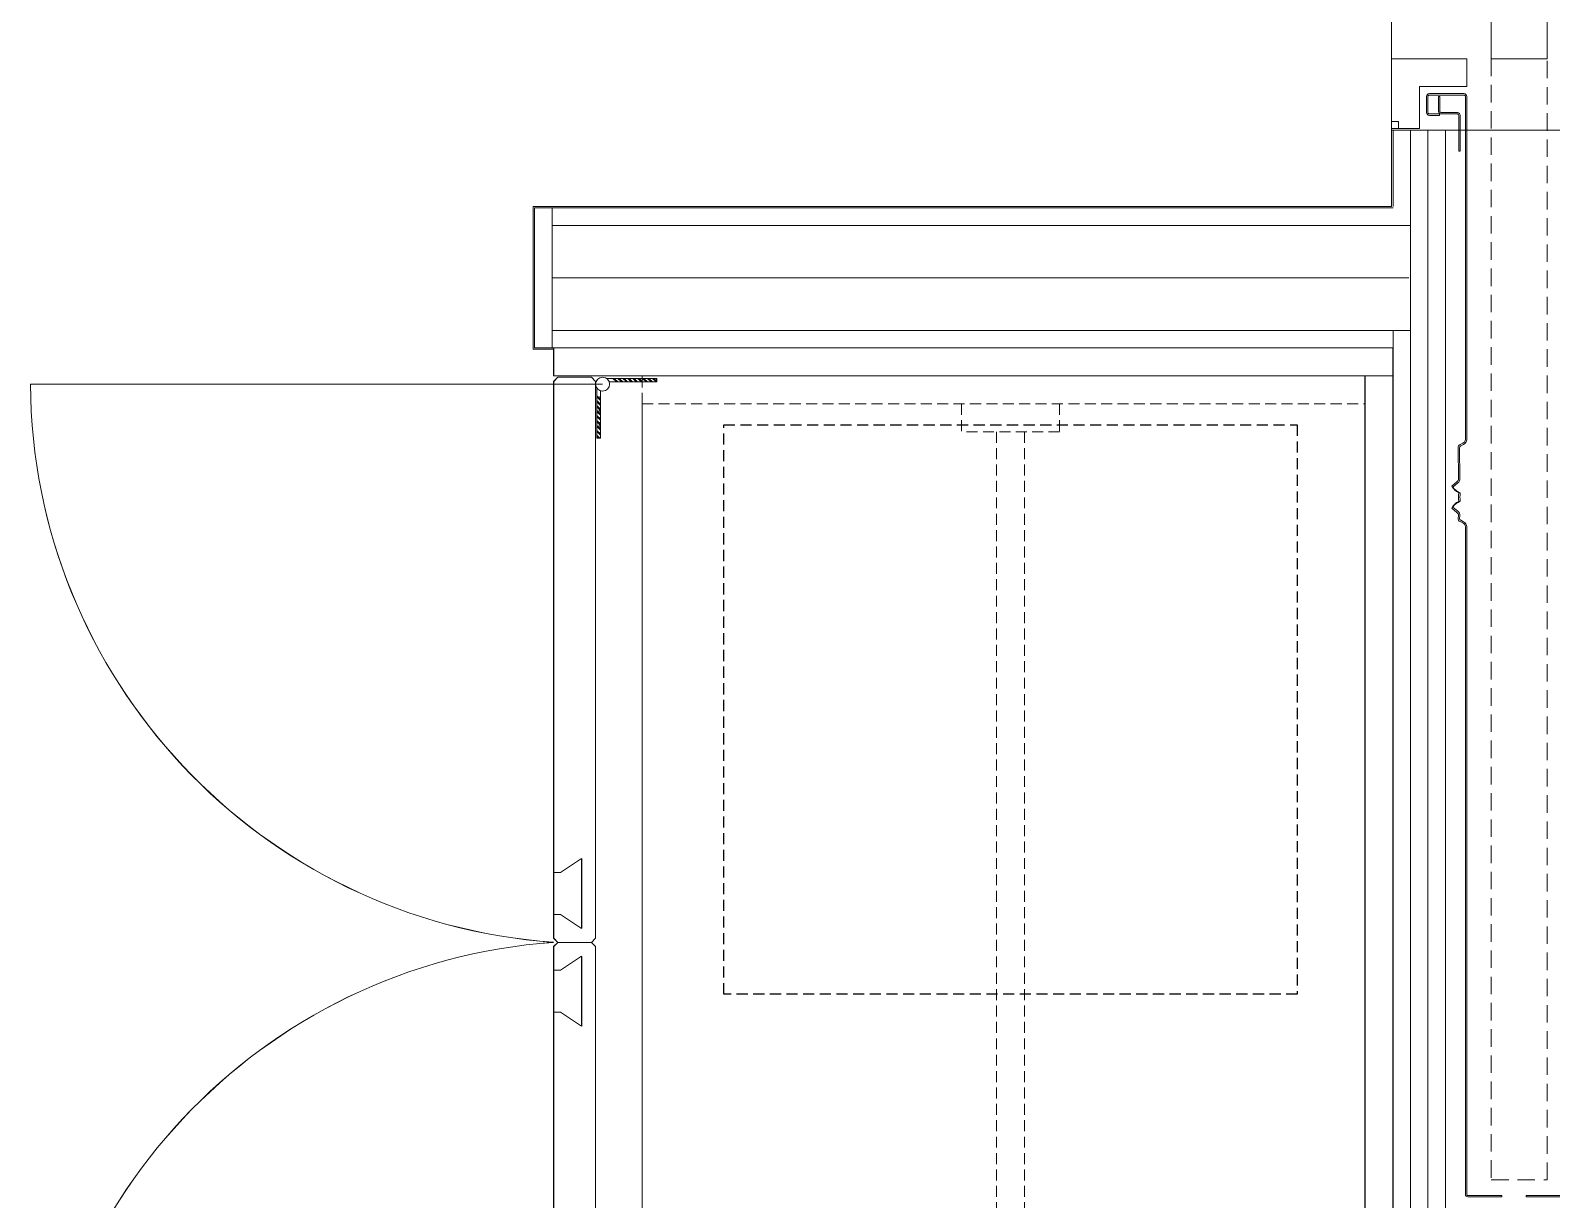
# Model space of a CAD drawing. Header units: millimetres. Extents: x 26282 to 30760, y 1404 to 4574.
# Drawn here: x 27942.6 to 28051.4, y 2992 to 3075.6 of the extents above; entities that cross this region are included whole.
import ezdxf

# ---------------------------------------------------------------- set-up
doc = ezdxf.new("R2010")
doc.units = ezdxf.units.MM
doc.header["$LTSCALE"] = 0.25
doc.linetypes.add('HIDDEN', pattern=[0.375, 0.25, -0.125])
doc.linetypes.add('HIDDEN2', pattern=[4.7625, 3.175, -1.5875])
for name, color, linetype, lineweight in [('(YP-ZC) A-L-HIDDEN', 145, 'HIDDEN', 13), ('AB-DUV', 4, 'Continuous', 50), ('DOOR-INT (3RDF)', 157, 'Continuous', 15), ('FLOOR_MARBLE (3RDF)', 67, 'Continuous', 13), ('FURNITURE (3RDF)', 43, 'Continuous', 20), ('HIDDEN (3RDF)', 145, 'HIDDEN', 13), ('ID-ALCIPAN', 124, 'Continuous', 20), ('ID-HATCH', 252, 'Continuous', 18), ('METAL (3RDF)', 171, 'Continuous', 15), ('WALLPAPER (3RDF)', 63, 'Continuous', 13), ('WOOD (3RDF)', 45, 'Continuous', 15)]:
    doc.layers.add(name, color=color, linetype=linetype, lineweight=lineweight)
doc.layers.add('ACCESSORIES (3RDF)', color=2, linetype='Continuous')
doc.linetypes.add('BATTING', pattern='A,0.0001,-0.1,[134,ltypeshp.shx,S=0.1,R=0,X=-0.1,Y=0],-0.2,[134,ltypeshp.shx,S=0.1,R=180,X=0.1,Y=0],-0.1', length=0.4001)

# ---------------------------------------------------------------- blocks, each defined once
blk = doc.blocks.new('A$C049D74B4')
at = {"layer": 'FURNITURE (3RDF)', "color": 26, "const_width": 0.1, "elevation": 0}
blk.add_lwpolyline([(2, 5), (2, 0)], dxfattribs=at)
at = {"layer": 'WOOD (3RDF)'}
for p, q in [((0, 4, 0), (0.5, 4, 0)), ((0.5, 1, 0), (0, 1, 0))]:
    blk.add_line(p, q, dxfattribs=at)
at = {"layer": 'WOOD (3RDF)', "elevation": 0}
for points in [[(0.5, 4), (2, 5)], [(0.5, 1), (2, 0), (2, 5)]]:
    blk.add_lwpolyline(points, dxfattribs=at)
blk = doc.blocks.new('DOLAP-12')
h = blk.add_hatch()
h.set_pattern_fill('DOLMIT', color=125, angle=675.0002, style=0)
h.set_pattern_definition([(134.9998438, (2028.04817, 9820.83297), (-0.176777177, -0.1767762134), []), (179.999844, (2028.0482, 9820.833), (-1.93e-06, -0.70710678), [0.35355339, -0.70710768])])
h.paths.add_polyline_path([(-50.63, 56.81), (-50.63, 56.56), (-53.53, 56.56), (-53.78, 56.81)])
h = blk.add_hatch()
h.set_pattern_fill('DOLMIT', color=125, angle=585.0002, style=0)
h.set_pattern_definition([(314.9998438, (9258.3916, 2590.45012), (-0.176777177, -0.1767762134), []), (269.999844, (9258.3916, 2590.4501), (-0.70710678, 1.93e-06), [0.35355339, -0.70710768])])
h.paths.add_polyline_path([(-54.91, 52.54), (-54.66, 52.54), (-54.66, 55.44), (-54.91, 55.69)])
h = blk.add_hatch()
h.set_pattern_fill('DOLMIT', color=125, angle=585.0002, style=0)
h.set_pattern_definition([(314.9998438, (9258.3916, 2592.45012), (-0.176777177, -0.1767762134), []), (269.999844, (9258.3916, 2592.4501), (-0.70710678, 1.93e-06), [0.35355339, -0.70710768])])
h.paths.add_polyline_path([(-54.91, -19.53), (-54.66, -19.53), (-54.66, -22.43), (-54.91, -22.68)])
h = blk.add_hatch()
h.set_pattern_fill('DOLMIT', color=125, angle=675.0002, style=0)
h.set_pattern_definition([(134.9998438, (2028.04817, 9822.83297), (-0.176777177, -0.1767762134), []), (179.999844, (2028.0482, 9822.833), (-1.93e-06, -0.70710678), [0.35355339, -0.70710768])])
h.paths.add_polyline_path([(-50.63, -23.81), (-50.63, -23.56), (-53.53, -23.56), (-53.78, -23.81)])
at = {"color": 125}
for p, q in [((-50.63, 56.81, 0), (-54.21, 56.81, 0)), ((-50.63, 56.56, 0), (-54.03, 56.56, 0)), ((-50.63, 56.81, 0), (-50.63, 56.56, 0)), ((-54.91, 52.54, 0), (-54.91, 56.12, 0)), ((-54.91, 52.54, 0), (-54.91, 56, 0)), ((-54.66, 52.54, 0), (-54.66, 55.93, 0)), ((-54.91, -19.53, 0), (-54.91, -23, 0)), ((-54.91, -19.53, 0), (-54.91, -23.11, 0)), ((-54.66, -19.53, 0), (-54.66, -22.92, 0)), ((-50.63, -23.81, 0), (-54.21, -23.81, 0)), ((-50.63, -23.56, 0), (-54.03, -23.56, 0)), ((-50.63, -23.81, 0), (-50.63, -23.56, 0))]:
    blk.add_line(p, q, dxfattribs=at)
at = {"color": 125, "elevation": 0}
for points in [[(-54.91, 52.54), (-54.66, 52.54)], [(-54.91, -19.53), (-54.66, -19.53)]]:
    blk.add_lwpolyline(points, dxfattribs=at)
at = {"color": 125}
for centre in [(-54.5, 56.4), (-54.5, -23.4)]:
    blk.add_circle(centre, 0.5, dxfattribs=at)
at = {"layer": 'ACCESSORIES (3RDF)', "linetype": 'HIDDEN2', "elevation": 0}
blk.add_lwpolyline([(-45.84, 12.8), (-45.84, 53.5), (-4.84, 53.5), (-4.84, 12.8), (-45.84, 12.8)], dxfattribs=at)
at = {"layer": 'HIDDEN (3RDF)', "color": 8, "linetype": 'HIDDEN', "ltscale": 12.5}
for p, q in [((-51.67, 55, 0), (-51.67, 57, 0)), ((-51.67, 55, 0), (0, 55, 0)), ((-28.84, 55, 0), (-28.84, 53, 0)), ((-21.84, 55, 0), (-21.84, 53, 0)), ((-21.84, 53, 0), (-28.84, 53, 0)), ((-26.34, 53, 0), (-26.34, -19.99, 0)), ((-24.34, 53, 0), (-24.34, -19.99, 0)), ((-28.84, -21.99, 0), (-28.84, -19.99, 0)), ((-21.84, -19.99, 0), (-28.84, -19.99, 0)), ((-21.84, -21.99, 0), (-21.84, -19.99, 0)), ((-51.67, -21.99, 0), (-51.67, -23.99, 0)), ((-51.67, -21.99, 0), (0, -21.99, 0)), ((-51.67, -21.99, 0), (-51.67, -23.99, 0))]:
    blk.add_line(p, q, dxfattribs=at)
at = {"layer": 'WOOD (3RDF)'}
for p, q in [((2, 59), (-58, 59, 0)), ((-58, 57), (-58, 59)), ((2, 57), (-58, 57, 0)), ((-51.67, -23.99, 0), (-51.67, 55, 0)), ((-58, -23.99, 0.02), (2, -23.99, 0.02)), ((-58, -23.99), (-58, -25.99)), ((-58, -25.99, 0.02), (2, -25.99, 0.02))]:
    blk.add_line(p, q, dxfattribs=at)
at = {"layer": 'WOOD (3RDF)', "color": 155}
for p, q in [((-54.5, 56.4), (-95.4, 56.4)), ((-95.4, 56.4, 0), (-54.5, 56.4)), ((-95.4, -23.4, 0), (-54.5, -23.4))]:
    blk.add_line(p, q, dxfattribs=at)
at = {"layer": 'WOOD (3RDF)'}
for points in [[(2, -25.99), (2, 59)], [(0, -23.99), (0, 57)]]:
    blk.add_lwpolyline(points, dxfattribs=at)
at = {"layer": 'WOOD (3RDF)', "elevation": 0}
for points in [[(-57.7, 16.5), (-58, 16.8), (-58, 56.6), (-57.7, 56.9), (-55.3, 56.9), (-55, 56.6), (-55, 16.8), (-55.3, 16.5)], [(-57.7, 16.5), (-58, 16.2), (-58, -23.49), (-57.7, -23.79), (-55.3, -23.79), (-55, -23.49), (-55, 16.2), (-55.3, 16.5)]]:
    blk.add_lwpolyline(points, close=True, dxfattribs=at)
at = {"layer": 'WOOD (3RDF)', "color": 155}
for centre, start, end in [((-55.16, 56.65), 180.346, 265.949), ((-55.16, -23.64), 94.051, 179.654)]:
    blk.add_arc(centre, 40.24, start, end, dxfattribs=at)
at = {"layer": 'WOOD (3RDF)', "extrusion": (0, 0, -1), "xscale": -1, "zscale": -1}
blk.add_blockref('A$C049D74B4', (58, 17.5, 0), dxfattribs=at)
at = {"layer": 'WOOD (3RDF)', "extrusion": (0, 0, -1), "zscale": -1, "rotation": 180}
blk.add_blockref('A$C049D74B4', (58, 15.51, 0), dxfattribs=at)
blk = doc.blocks.new('A$C187D15ED')
at = {"layer": '(YP-ZC) A-L-HIDDEN', "linetype": 'ByBlock', "ltscale": 30}
blk.add_lwpolyline([(8485.75, 2863.45), (8469.5, 2863.45), (8469.5, 2953.65), (8485.75, 2953.65)], close=True, dxfattribs=at)
at = {"layer": '(YP-ZC) A-L-HIDDEN', "ltscale": 20}
blk.add_lwpolyline([(8480.62, 2788.4), (8480.62, 2868.55), (8476.62, 2868.55), (8476.62, 2788.4)], close=True, dxfattribs=at)
blk.add_lwpolyline([(8480.62, 2788.4), (8480.62, 2868.55), (8476.62, 2868.55), (8476.62, 2788.4)], close=True, dxfattribs=at)
blk.add_lwpolyline([(8480.62, 2788.4), (8480.62, 2868.55), (8476.62, 2868.55), (8476.62, 2788.4)], close=True, dxfattribs=at)
at = {"layer": 'DOOR-INT (3RDF)', "ltscale": 0.25}
blk.add_lwpolyline([(8480.62, 2948.55), (8480.62, 2868.55), (8476.62, 2868.55), (8476.62, 2948.55)], close=True, dxfattribs=at)
at = {"layer": 'FLOOR_MARBLE (3RDF)'}
blk.add_line((8469.5, 2865.66, 0), (8469.5, 2948.55, 0), dxfattribs=at)
at = {"layer": 'ID-ALCIPAN', "ltscale": 0.25}
for p, q in [((8469.6, 2863.45, 0), (8469.6, 2857.98, 0)), ((8469.6, 2863.45, 0), (8473.35, 2863.45, 0)), ((8469.6, 2863.45, 0), (8473.35, 2863.45, 0)), ((8470.85, 2863.45, 0), (8470.85, 2761.64)), ((8472.1, 2863.45, 0), (8472.1, 2760.39)), ((8473.35, 2863.45, 0), (8473.35, 2760.33)), ((8408.24, 2857.88, 0), (8408.24, 2847.88, 0)), ((8469.6, 2857.88, 0), (8408.24, 2857.88, 0)), ((8408.24, 2857.88, 0), (8408.24, 2847.88, 0)), ((8469.6, 2857.88, 0), (8408.24, 2857.88, 0)), ((8409.49, 2857.88, 0), (8409.49, 2847.88, 0)), ((8409.49, 2857.88, 0), (8409.49, 2847.88, 0)), ((8470.85, 2856.63, 0), (8409.49, 2856.63, 0)), ((8470.85, 2856.63, 0), (8409.49, 2856.63, 0)), ((8409.49, 2849.13, 0), (8470.85, 2849.13, 0)), ((8409.49, 2849.13, 0), (8470.85, 2849.13, 0)), ((8469.6, 2849.13, 0), (8469.6, 2762.89)), ((8408.24, 2847.88, 0), (8469.6, 2847.88, 0)), ((8408.24, 2847.88, 0), (8469.6, 2847.88, 0))]:
    blk.add_line(p, q, dxfattribs=at)
at = {"layer": 'ID-HATCH', "linetype": 'BATTING', "lineweight": 0, "ltscale": 7.3}
blk.add_line((8470.74, 2852.88, 0), (8409.49, 2852.88, 0), dxfattribs=at)
blk.add_line((8470.74, 2852.88, 0), (8409.49, 2852.88, 0), dxfattribs=at)
at = {"layer": 'METAL (3RDF)'}
for points in [[(8474.44, 2840.87, 0.291266), (8474.35, 2840.73), (8474.38, 2838.54, -0.224595), (8474.23, 2838.22), (8473.87, 2837.92, 0.136398), (8474.4, 2837.51, 0.041799), (8474.4, 2836.91, 0.136398), (8473.87, 2836.5), (8474.23, 2836.2, -0.224595), (8474.38, 2835.88), (8474.35, 2835.69, 0.291266), (8474.44, 2835.55), (8474.64, 2835.45, -0.288272), (8474.87, 2835.09), (8474.87, 2787.38, 0.414214), (8474.96, 2787.29), (8477.37, 2787.29), (8477.37, 2787.19), (8474.96, 2787.19, -0.414214), (8474.77, 2787.38), (8474.77, 2835.09, 0.288272), (8474.6, 2835.36), (8474.4, 2835.46, -0.291266), (8474.25, 2835.7), (8474.28, 2835.89, 0.224595), (8474.17, 2836.12), (8473.8, 2836.43, -0.155145), (8474.3, 2836.9, -0.041799), (8474.3, 2837.51, -0.155145), (8473.8, 2837.99), (8474.17, 2838.3, 0.224595), (8474.28, 2838.53), (8474.25, 2840.73, -0.291266), (8474.4, 2840.96), (8474.6, 2841.06, 0.288272), (8474.77, 2841.33), (8474.77, 2865.85, 0.414214), (8474.67, 2865.95), (8472.2, 2865.95, 0.414214), (8472.1, 2865.85), (8472.1, 2864.7, 0.414214), (8472.2, 2864.6), (8472.92, 2864.6), (8472.92, 2864.5), (8472.2, 2864.5, -0.414214), (8472, 2864.7), (8472, 2865.85, -0.414214), (8472.2, 2866.05), (8474.67, 2866.05, -0.414214), (8474.87, 2865.85), (8474.87, 2841.33, -0.288272), (8474.64, 2840.97)], [(8474.44, 2840.87, 0.291266), (8474.35, 2840.73), (8474.38, 2838.54, -0.224595), (8474.23, 2838.22), (8473.87, 2837.92, 0.136398), (8474.4, 2837.51, 0.041799), (8474.4, 2836.91, 0.136398), (8473.87, 2836.5), (8474.23, 2836.2, -0.224595), (8474.38, 2835.88), (8474.35, 2835.69, 0.291266), (8474.44, 2835.55), (8474.64, 2835.45, -0.288272), (8474.87, 2835.09), (8474.87, 2787.38, 0.414214), (8474.96, 2787.29), (8477.37, 2787.29), (8477.37, 2787.19), (8474.96, 2787.19, -0.414214), (8474.77, 2787.38), (8474.77, 2835.09, 0.288272), (8474.6, 2835.36), (8474.4, 2835.46, -0.291266), (8474.25, 2835.7), (8474.28, 2835.89, 0.224595), (8474.17, 2836.12), (8473.8, 2836.43, -0.155145), (8474.3, 2836.9, -0.041799), (8474.3, 2837.51, -0.155145), (8473.8, 2837.99), (8474.17, 2838.3, 0.224595), (8474.28, 2838.53), (8474.25, 2840.73, -0.291266), (8474.4, 2840.96), (8474.6, 2841.06, 0.288272), (8474.77, 2841.33), (8474.77, 2865.85, 0.414214), (8474.67, 2865.95), (8472.2, 2865.95, 0.414214), (8472.1, 2865.85), (8472.1, 2864.7, 0.414214), (8472.2, 2864.6), (8472.92, 2864.6), (8472.92, 2864.5), (8472.2, 2864.5, -0.414214), (8472, 2864.7), (8472, 2865.85, -0.414214), (8472.2, 2866.05), (8474.67, 2866.05, -0.414214), (8474.87, 2865.85), (8474.87, 2841.33, -0.288272), (8474.64, 2840.97)], [(8474.44, 2840.87, 0.291266), (8474.35, 2840.73), (8474.38, 2838.54, -0.224595), (8474.23, 2838.22), (8473.87, 2837.92, 0.136398), (8474.4, 2837.51, 0.041799), (8474.4, 2836.91, 0.136398), (8473.87, 2836.5), (8474.23, 2836.2, -0.224595), (8474.38, 2835.88), (8474.35, 2835.69, 0.291266), (8474.44, 2835.55), (8474.64, 2835.45, -0.288272), (8474.87, 2835.09), (8474.87, 2787.38, 0.414214), (8474.96, 2787.29), (8477.37, 2787.29), (8477.37, 2787.19), (8474.96, 2787.19, -0.414214), (8474.77, 2787.38), (8474.77, 2835.09, 0.288272), (8474.6, 2835.36), (8474.4, 2835.46, -0.291266), (8474.25, 2835.7), (8474.28, 2835.89, 0.224595), (8474.17, 2836.12), (8473.8, 2836.43, -0.155145), (8474.3, 2836.9, -0.041799), (8474.3, 2837.51, -0.155145), (8473.8, 2837.99), (8474.17, 2838.3, 0.224595), (8474.28, 2838.53), (8474.25, 2840.73, -0.291266), (8474.4, 2840.96), (8474.6, 2841.06, 0.288272), (8474.77, 2841.33), (8474.77, 2865.85, 0.414214), (8474.67, 2865.95), (8472.2, 2865.95, 0.414214), (8472.1, 2865.85), (8472.1, 2864.7, 0.414214), (8472.2, 2864.6), (8472.92, 2864.6), (8472.92, 2864.5), (8472.2, 2864.5, -0.414214), (8472, 2864.7), (8472, 2865.85, -0.414214), (8472.2, 2866.05), (8474.67, 2866.05, -0.414214), (8474.87, 2865.85), (8474.87, 2841.33, -0.288272), (8474.64, 2840.97)], [(8474.2, 2864.7), (8473.05, 2864.7, -0.414214), (8472.95, 2864.8), (8472.95, 2865.85), (8472.85, 2865.85), (8472.85, 2864.8, 0.414214), (8473.05, 2864.6), (8474.2, 2864.6, -0.414214), (8474.3, 2864.5), (8474.3, 2861.95), (8474.4, 2861.95), (8474.4, 2864.5, 0.414214)], [(8474.2, 2864.7), (8473.05, 2864.7, -0.414214), (8472.95, 2864.8), (8472.95, 2865.85), (8472.85, 2865.85), (8472.85, 2864.8, 0.414214), (8473.05, 2864.6), (8474.2, 2864.6, -0.414214), (8474.3, 2864.5), (8474.3, 2861.95), (8474.4, 2861.95), (8474.4, 2864.5, 0.414214)], [(8474.2, 2864.7), (8473.05, 2864.7, -0.414214), (8472.95, 2864.8), (8472.95, 2865.85), (8472.85, 2865.85), (8472.85, 2864.8, 0.414214), (8473.05, 2864.6), (8474.2, 2864.6, -0.414214), (8474.3, 2864.5), (8474.3, 2861.95), (8474.4, 2861.95), (8474.4, 2864.5, 0.414214)]]:
    blk.add_lwpolyline(points, format="xyb", close=True, dxfattribs=at)
blk.add_lwpolyline([(8481.53, 2787.29), (8479.12, 2787.29), (8479.12, 2787.19), (8481.53, 2787.19, 0.414214)], format="xyb", dxfattribs=at)
blk.add_lwpolyline([(8481.53, 2787.29), (8479.12, 2787.29), (8479.12, 2787.19), (8481.53, 2787.19, 0.414214)], format="xyb", dxfattribs=at)
at = {"layer": 'WALLPAPER (3RDF)'}
for p, q in [((8469.5, 2857.98, 0), (8469.5, 2863.55, 0)), ((8471.5, 2863.55, 0), (8469.5, 2863.55, 0)), ((8471.5, 2863.55, 0), (8469.5, 2863.55, 0)), ((8408.14, 2857.98, 0), (8408.14, 2847.78, 0)), ((8469.5, 2857.98, 0), (8408.14, 2857.98, 0)), ((8408.14, 2857.98, 0), (8408.14, 2847.78, 0)), ((8469.5, 2857.98, 0), (8408.14, 2857.98, 0)), ((8408.14, 2847.78, 0), (8409.6, 2847.78, 0)), ((8408.14, 2847.78, 0), (8409.6, 2847.78, 0))]:
    blk.add_line(p, q, dxfattribs=at)
at = {"layer": 'WOOD (3RDF)'}
for p, q in [((8474.87, 2868.55, 0), (8469.5, 2868.55, 0)), ((8474.87, 2868.55, 0), (8469.5, 2868.55, 0)), ((8474.87, 2868.55, 0), (8469.5, 2868.55, 0)), ((8470, 2863.55, 0), (8470, 2864.05, 0)), ((8470, 2863.55, 0), (8470, 2864.05, 0)), ((8470, 2863.55, 0), (8470, 2864.05, 0))]:
    blk.add_line(p, q, dxfattribs=at)
at = {"layer": 'WOOD (3RDF)', "elevation": 0}
for points in [[(8469.5, 2868.55), (8469.5, 2864.05)], [(8469.5, 2868.55), (8469.5, 2864.05)], [(8474.87, 2866.55), (8474.87, 2868.55)], [(8474.87, 2866.55), (8474.87, 2868.55)], [(8474.87, 2866.55), (8474.87, 2868.55)], [(8470, 2863.55), (8471.5, 2863.55), (8471.5, 2866.55), (8474.87, 2866.55)], [(8470, 2863.55), (8471.5, 2863.55), (8471.5, 2866.55), (8474.87, 2866.55)], [(8470, 2863.55), (8471.5, 2863.55), (8471.5, 2866.55), (8474.87, 2866.55)], [(8470, 2864.05), (8469.5, 2864.05)], [(8470, 2864.05), (8469.5, 2864.05)], [(8470, 2864.05), (8469.5, 2864.05)]]:
    blk.add_lwpolyline(points, dxfattribs=at)
at = {"layer": 'FURNITURE (3RDF)'}
blk.add_blockref('DOLAP-12', (8467.6, 2788.88), dxfattribs=at)

msp = doc.modelspace()

# ---------------------------------------------------------------- block references
at = {"layer": 'AB-DUV', "ltscale": 100}
msp.add_blockref('A$C187D15ED', (19570.424, 205.028, 5.126), dxfattribs=at)

# ---------------------------------------------------------------- next in the draw order: hatches: boundary and pattern name
at = {"layer": 'FURNITURE (3RDF)'}
h = msp.add_hatch(dxfattribs=at)
h.set_pattern_fill('DOLMIT', color=125, angle=675.00016, style=0)
h.set_pattern_definition([(134.9998438, (30066.06868, 12814.74096), (-0.176777177, -0.1767762134), []), (179.999844, (30066.0687, 12814.74096), (-1.93e-06, -0.70710678), [0.35355339, -0.70710768])])
h.paths.add_polyline_path([(27987.386, 3050.72), (27987.386, 3050.47), (27984.487, 3050.47), (27984.237, 3050.72)])
h = msp.add_hatch(dxfattribs=at)
h.set_pattern_fill('DOLMIT', color=125, angle=585.00016, style=0)
h.set_pattern_definition([(314.9998438, (37296.4121, 5584.3581), (-0.176777177, -0.1767762134), []), (269.999844, (37296.4121, 5584.3581), (-0.70710678, 1.93e-06), [0.35355339, -0.70710768])])
h.paths.add_polyline_path([(27983.112, 3046.446), (27983.362, 3046.446), (27983.362, 3049.345), (27983.112, 3049.595)])

# ---------------------------------------------------------------- next in the draw order: linework, layer by layer
at = {"layer": 'ACCESSORIES (3RDF)', "linetype": 'HIDDEN2', "elevation": 5.126}
msp.add_lwpolyline([(27992.183, 3006.705), (27992.183, 3047.408), (28033.183, 3047.408), (28033.183, 3006.705), (27992.183, 3006.705)], dxfattribs=at)
at = {"layer": 'FURNITURE (3RDF)', "color": 125}
for p, q in [((27987.386, 3050.72, 5.126), (27983.809, 3050.72, 5.126)), ((27987.386, 3050.47, 5.126), (27983.994, 3050.47, 5.126)), ((27987.386, 3050.72, 5.126), (27987.386, 3050.47, 5.126)), ((27983.112, 3046.446, 5.126), (27983.112, 3050.023, 5.126)), ((27983.112, 3046.446, 5.126), (27983.112, 3049.912, 5.126)), ((27983.362, 3046.446, 5.126), (27983.362, 3049.838, 5.126))]:
    msp.add_line(p, q, dxfattribs=at)
at = {"layer": 'FURNITURE (3RDF)', "color": 125, "elevation": 5.126}
msp.add_lwpolyline([(27983.112, 3046.446), (27983.362, 3046.446)], dxfattribs=at)
at = {"layer": 'FURNITURE (3RDF)', "color": 26, "const_width": 0.1, "elevation": 5.126}
for points in [[(27982.024, 3016.405), (27982.024, 3011.405)], [(27982.024, 3004.417), (27982.024, 3009.417)]]:
    msp.add_lwpolyline(points, dxfattribs=at)
at = {"layer": 'FURNITURE (3RDF)', "color": 125}
msp.add_circle((27983.52, 3050.311, 5.126), 0.5, dxfattribs=at)
at = {"layer": 'HIDDEN (3RDF)', "color": 8, "linetype": 'HIDDEN', "ltscale": 12.5}
for p, q in [((27986.346, 3048.909, 5.126), (27986.346, 3050.909, 5.126)), ((27986.346, 3048.909, 5.126), (28038.021, 3048.908, 5.126)), ((28009.183, 3048.909, 5.126), (28009.183, 3046.908, 5.126)), ((28016.183, 3048.908, 5.126), (28016.183, 3046.908, 5.126)), ((28016.183, 3046.908, 5.126), (28009.183, 3046.908, 5.126)), ((28011.683, 3046.908, 5.126), (28011.683, 2973.914, 5.126)), ((28013.683, 3046.908, 5.126), (28013.683, 2973.914, 5.126))]:
    msp.add_line(p, q, dxfattribs=at)
at = {"layer": 'WOOD (3RDF)'}
for p, q in [((28040.021, 3052.908, 5.126), (27980.021, 3052.908, 5.126)), ((27980.021, 3050.908, 5.126), (27980.021, 3052.908, 5.126)), ((28040.021, 3050.908, 5.126), (27980.021, 3050.908, 5.126)), ((27986.346, 2969.914, 5.126), (27986.346, 3048.909, 5.126)), ((27980.021, 3015.405, 5.126), (27980.521, 3015.405, 5.126)), ((27980.521, 3012.405, 5.126), (27980.021, 3012.405, 5.126)), ((27980.521, 3008.417, 5.126), (27980.021, 3008.417, 5.126)), ((27980.021, 3005.417, 5.126), (27980.521, 3005.417, 5.126))]:
    msp.add_line(p, q, dxfattribs=at)
at = {"layer": 'WOOD (3RDF)', "color": 155}
for p, q in [((27983.52, 3050.311, 5.126), (27942.62, 3050.311, 5.126)), ((27942.62, 3050.311, 5.126), (27983.52, 3050.311, 5.126))]:
    msp.add_line(p, q, dxfattribs=at)
at = {"layer": 'WOOD (3RDF)', "elevation": 5.126}
for points in [[(28040.021, 2967.914), (28040.021, 3052.908)], [(28038.021, 2969.914), (28038.021, 3050.908)], [(27980.524, 3015.405), (27982.024, 3016.405)], [(27980.524, 3012.405), (27982.024, 3011.405), (27982.024, 3016.405)], [(27980.524, 3008.417), (27982.024, 3009.417), (27982.024, 3004.417)], [(27980.524, 3005.417), (27982.024, 3004.417)]]:
    msp.add_lwpolyline(points, dxfattribs=at)
for points in [[(27980.32, 3010.411), (27980.02, 3010.711), (27980.021, 3050.508), (27980.321, 3050.808), (27982.721, 3050.808), (27983.021, 3050.508), (27983.02, 3010.711), (27982.72, 3010.411)], [(27980.32, 3010.411), (27980.02, 3010.111), (27980.021, 2970.414), (27980.321, 2970.114), (27982.721, 2970.114), (27983.021, 2970.414), (27983.02, 3010.111), (27982.72, 3010.411)]]:
    msp.add_lwpolyline(points, close=True, dxfattribs=at)
at = {"layer": 'WOOD (3RDF)', "color": 155}
for centre, start, end in [((27982.863, 3050.554, 5.126), 180.34601, 265.94903), ((27982.863, 2970.268, 5.126), 94.05097, 179.65399)]:
    msp.add_arc(centre, 40.244, start, end, dxfattribs=at)

doc.saveas('drawing.dxf')
